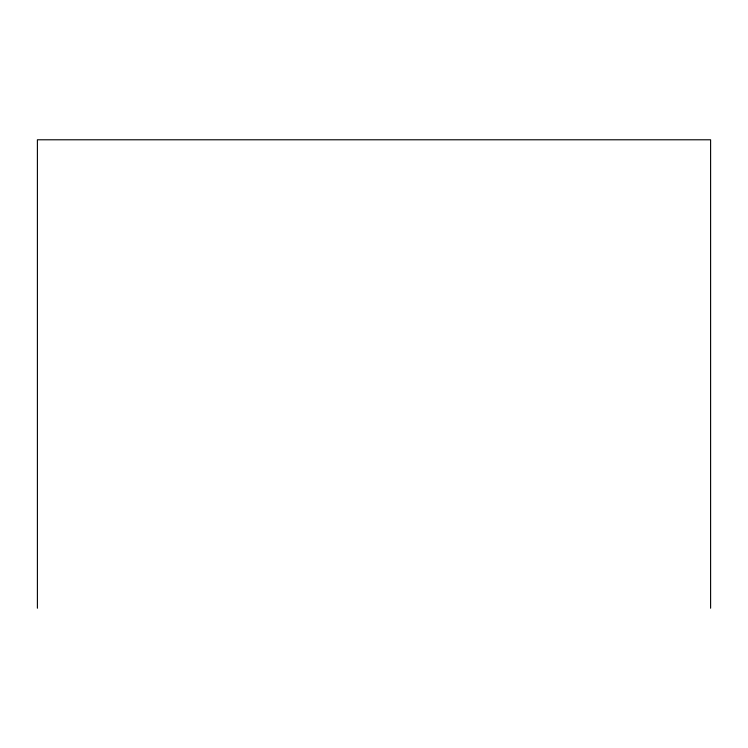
<?xml version="1.0" encoding="UTF-8"?>
<svg xmlns="http://www.w3.org/2000/svg" width="748" height="748" viewBox="0 0 748 748"><rect width="100%" height="100%" fill="white"/><g stroke="black" fill="none" stroke-linecap="round" stroke-linejoin="round"><path stroke-width="1.12" d="M710.6 608.218L710.6 139.782L37.4 139.782L37.4 608.218"/></g></svg>
